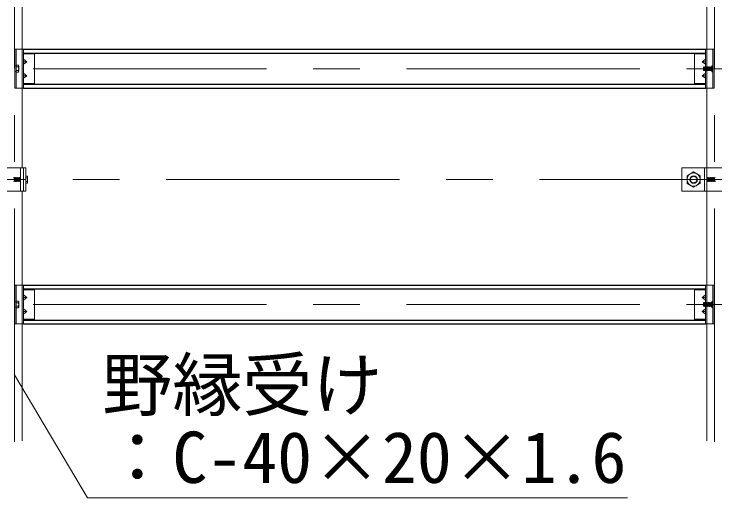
# Model space of a CAD drawing. Units: millimetres on the paper, enlarged 40 times, with parts at other scales. Extents: x -7800 to 7800, y -5578 to 5491.
# Drawn here: x 1896 to 2497, y 465 to 880 of the extents above; entities that cross this region are included whole.
import ezdxf
from ezdxf.enums import TextEntityAlignment as Align

# ---------------------------------------------------------------- set-up
doc = ezdxf.new("R2010")
doc.units = ezdxf.units.MM
doc.header["$LTSCALE"] = 40
doc.linetypes.add('CHAIN1', pattern=[8, 5, -1, 1, -1])
doc.linetypes.add('DASHED1', pattern=[1.8, 1.2, -0.6])
for name, color, linetype, lineweight in [('5-0_中心線', 4, 'CHAIN1', 9), ('5-1_吊り材', 7, 'Continuous', 18), ('5-2_野縁受け', 3, 'Continuous', 18), ('5-3_野縁', 2, 'Continuous', 25), ('5-6_文字', 7, 'Continuous', 18), ('5-A_クリップ', 7, 'Continuous', 18), ('5-B_ビス', 3, 'Continuous', 18)]:
    doc.layers.add(name, color=color, linetype=linetype, lineweight=lineweight)
doc.styles.add('ＭＳ ゴシック', font='')
doc.styles.get('ＭＳ ゴシック').set_extended_font_data('MS Gothic')

msp = doc.modelspace()

# ---------------------------------------------------------------- linework, layer by layer
at = {"layer": '5-0_中心線'}
for p, q in [((1896.52, 513.54), (1896.52, 2262.87)), ((2496.52, 513.54), (2496.52, 2262.87)), ((1592.52, 833.21), (3286.52, 833.21)), ((1706.51, 738.21), (3400.52, 738.21)), ((1592.52, 631.21), (3286.52, 631.21))]:
    msp.add_line(p, q, dxfattribs=at)
at = {"layer": '5-1_吊り材'}
for p, q in [((1868.52, 748.21), (1906.38, 748.21)), ((1901.78, 748.21), (1901.78, 728.21)), ((1904.44, 748.21), (1904.44, 728.21)), ((1906.38, 748.21), (1906.38, 728.21)), ((2468.52, 728.21), (2468.52, 748.21)), ((2468.52, 748.21), (2506.38, 748.21)), ((2489.85, 748.21), (2489.85, 728.21)), ((2484.18, 734.94), (2484.18, 741.48)), ((2472.85, 734.94), (2478.52, 731.66)), ((2478.52, 731.66), (2484.18, 734.94)), ((1906.38, 728.21), (1868.52, 728.21)), ((2506.38, 728.21), (2468.52, 728.21))]:
    msp.add_line(p, q, dxfattribs=at)
at = {"layer": '5-1_吊り材', "linetype": 'DASHED1'}
msp.add_line((2487.72, 748.21), (2487.72, 728.21), dxfattribs=at)
at = {"layer": '5-1_吊り材'}
msp.add_lwpolyline([(2472.85, 734.94), (2472.85, 741.48), (2478.52, 744.75), (2484.18, 741.48)], dxfattribs=at)
for radius in [5.67, 3.18]:
    msp.add_circle((2478.52, 738.21), radius, dxfattribs=at)
at = {"layer": '5-1_吊り材', "linetype": 'DASHED1'}
msp.add_circle((2478.52, 738.21), 2.84, dxfattribs=at)
at = {"layer": '5-2_野縁受け'}
for p, q in [((1903.18, 849.87), (1903.18, 1018.54)), ((2489.85, 849.87), (2489.85, 1018.54)), ((1903.18, 748.21), (1903.18, 816.54)), ((2489.85, 748.21), (2489.85, 816.54)), ((1903.18, 647.87), (1903.18, 728.21)), ((2489.85, 647.87), (2489.85, 728.21)), ((1903.18, 514.54), (1903.18, 614.54)), ((2489.85, 514.54), (2489.85, 614.54))]:
    msp.add_line(p, q, dxfattribs=at)
at = {"layer": '5-3_野縁'}
for p, q in [((1904.25, 849.87), (2488.78, 849.87)), ((1904.25, 846.54), (2488.78, 846.54)), ((1904.25, 819.87), (2488.78, 819.87)), ((1904.25, 816.54), (2488.78, 816.54)), ((1904.25, 647.87), (2488.78, 647.87)), ((1904.25, 644.54), (2488.78, 644.54)), ((1904.25, 617.87), (2488.78, 617.87)), ((1904.25, 614.54), (2488.78, 614.54))]:
    msp.add_line(p, q, dxfattribs=at)
at = {"layer": '5-6_文字'}
for q in [(1896.52, 570.96), (2421.87, 465.45)]:
    msp.add_line((1959.12, 465.45), q, dxfattribs=at)
at = {"layer": '5-A_クリップ'}
for p, q in [((1904.25, 849.87), (1896.92, 849.87)), ((1896.92, 849.87), (1896.92, 816.54)), ((1897.98, 849.87), (1897.98, 831.81)), ((1904.25, 849.87), (1904.25, 833.21)), ((2488.78, 849.87), (2496.12, 849.87)), ((2488.78, 849.87), (2488.78, 834.61)), ((2495.05, 816.54), (2495.05, 849.87)), ((2496.12, 816.54), (2496.12, 849.87)), ((1904.92, 845.87), (1904.25, 845.87)), ((1907.24, 839.21), (1904.25, 841.37)), ((1904.92, 846.54), (1904.92, 845.87)), ((1913.85, 845.87), (1904.92, 845.87)), ((1913.85, 846.54), (1913.85, 833.21)), ((2479.18, 846.54), (2479.18, 833.21)), ((2479.18, 845.87), (2488.12, 845.87)), ((2485.8, 839.21), (2488.78, 841.37)), ((2488.12, 846.54), (2488.12, 845.87)), ((2488.12, 845.87), (2488.78, 845.87)), ((1907.24, 839.21), (1904.25, 837.04)), ((1907.24, 839.21), (1904.25, 839.21)), ((2485.8, 839.21), (2488.78, 837.04)), ((2485.8, 839.21), (2488.78, 839.21)), ((2494.25, 835.74), (2495.05, 835.74)), ((2494.25, 830.67), (2494.25, 835.74)), ((1897.98, 816.54), (1897.98, 831.81)), ((1904.25, 816.54), (1904.25, 833.21)), ((1907.24, 827.21), (1904.25, 829.37)), ((1913.85, 819.87), (1913.85, 833.21)), ((2479.18, 819.87), (2479.18, 833.21)), ((2485.8, 827.21), (2488.78, 829.37)), ((2488.78, 816.54), (2488.78, 831.81)), ((2494.25, 830.67), (2495.05, 830.67)), ((1907.24, 827.21), (1904.25, 825.04)), ((1907.24, 827.21), (1904.25, 827.21)), ((2485.8, 827.21), (2488.78, 825.04)), ((2485.8, 827.21), (2488.78, 827.21)), ((1904.92, 820.54), (1904.25, 820.54)), ((1913.85, 820.54), (1904.92, 820.54)), ((1904.92, 819.87), (1904.92, 820.54)), ((2479.18, 820.54), (2488.12, 820.54)), ((2488.12, 820.54), (2488.78, 820.54)), ((2488.12, 819.87), (2488.12, 820.54)), ((1904.25, 816.54), (1896.92, 816.54)), ((2488.78, 816.54), (2496.12, 816.54)), ((1904.25, 647.87), (1896.92, 647.87)), ((1896.92, 647.87), (1896.92, 614.54)), ((1897.98, 647.87), (1897.98, 629.81)), ((1904.25, 647.87), (1904.25, 631.21)), ((1904.92, 643.87), (1904.25, 643.87)), ((1904.92, 644.54), (1904.92, 643.87)), ((1913.85, 643.87), (1904.92, 643.87)), ((1913.85, 644.54), (1913.85, 631.21)), ((2479.18, 644.54), (2479.18, 631.21)), ((2479.18, 643.87), (2488.12, 643.87)), ((2488.12, 644.54), (2488.12, 643.87)), ((2488.12, 643.87), (2488.78, 643.87)), ((2488.78, 647.87), (2496.12, 647.87)), ((2488.78, 647.87), (2488.78, 632.61)), ((2495.05, 614.54), (2495.05, 647.87)), ((2496.12, 614.54), (2496.12, 647.87)), ((1907.24, 637.21), (1904.25, 639.37)), ((1907.24, 637.21), (1904.25, 635.04)), ((1907.24, 637.21), (1904.25, 637.21)), ((2485.8, 637.21), (2488.78, 639.37)), ((2485.8, 637.21), (2488.78, 635.04)), ((2485.8, 637.21), (2488.78, 637.21)), ((1904.25, 614.54), (1904.25, 631.21)), ((1913.85, 617.87), (1913.85, 631.21)), ((2479.18, 617.87), (2479.18, 631.21)), ((2494.25, 633.74), (2495.05, 633.74)), ((2494.25, 628.67), (2494.25, 633.74)), ((1897.98, 614.54), (1897.98, 629.81)), ((1907.24, 625.21), (1904.25, 627.37)), ((1907.24, 625.21), (1904.25, 623.04)), ((1907.24, 625.21), (1904.25, 625.21)), ((2485.8, 625.21), (2488.78, 627.37)), ((2485.8, 625.21), (2488.78, 623.04)), ((2485.8, 625.21), (2488.78, 625.21)), ((2488.78, 614.54), (2488.78, 629.81)), ((2494.25, 628.67), (2495.05, 628.67)), ((1904.25, 614.54), (1896.92, 614.54)), ((1904.92, 618.54), (1904.25, 618.54)), ((1913.85, 618.54), (1904.92, 618.54)), ((1904.92, 617.87), (1904.92, 618.54)), ((2479.18, 618.54), (2488.12, 618.54)), ((2488.12, 618.54), (2488.78, 618.54)), ((2488.12, 617.87), (2488.12, 618.54)), ((2488.78, 614.54), (2496.12, 614.54))]:
    msp.add_line(p, q, dxfattribs=at)
at = {"layer": '5-A_クリップ', "linetype": 'DASHED1'}
for p, q in [((1903.18, 849.87), (1903.18, 816.54)), ((2489.85, 849.87), (2489.85, 834.61)), ((1897.98, 835.54), (1896.92, 835.54)), ((1897.98, 830.87), (1896.92, 830.87)), ((2489.85, 831.67), (2489.85, 816.54)), ((1903.18, 647.87), (1903.18, 614.54)), ((2489.85, 647.87), (2489.85, 632.61)), ((1897.98, 633.54), (1896.92, 633.54)), ((1897.98, 628.87), (1896.92, 628.87)), ((2489.85, 629.67), (2489.85, 614.54))]:
    msp.add_line(p, q, dxfattribs=at)
at = {"layer": '5-B_ビス'}
for p, q in [((1900.22, 830.99), (1900.22, 835.42)), ((1897.98, 834.81), (1897.98, 831.61)), ((1899.8, 834.68), (1897.98, 834.68)), ((1899.8, 831.73), (1897.98, 831.73)), ((2486.98, 834.61), (2487.18, 834.81)), ((2486.98, 834.61), (2487.18, 831.81)), ((2486.98, 834.61), (2486.98, 831.81)), ((2487.18, 831.81), (2486.98, 831.81)), ((2487.18, 834.81), (2487.38, 834.61)), ((2487.18, 831.81), (2487.38, 831.61)), ((2487.38, 834.61), (2487.58, 831.81)), ((2487.38, 831.61), (2487.58, 831.81)), ((2487.58, 834.61), (2487.78, 831.81)), ((2487.98, 834.61), (2488.18, 831.81)), ((2488.18, 834.61), (2488.38, 831.81)), ((2488.58, 834.61), (2488.78, 831.81)), ((2488.78, 834.61), (2488.98, 831.81)), ((2489.18, 834.61), (2489.38, 831.81)), ((2489.18, 834.61), (2489.38, 834.61)), ((2489.38, 834.61), (2489.58, 834.81)), ((2489.38, 834.61), (2489.58, 831.81)), ((2489.58, 834.81), (2489.78, 834.61)), ((2489.78, 834.61), (2489.98, 831.81)), ((2489.98, 834.61), (2490.18, 831.81)), ((2490.38, 834.61), (2490.58, 831.81)), ((2490.58, 834.61), (2490.78, 831.81)), ((2490.98, 834.61), (2491.18, 831.81)), ((2491.18, 834.61), (2491.38, 831.81)), ((2491.58, 834.61), (2491.78, 831.81)), ((2491.78, 834.61), (2491.98, 831.81)), ((2492.18, 834.61), (2492.38, 831.81)), ((2492.38, 834.61), (2492.58, 831.81)), ((2492.78, 834.61), (2492.98, 831.81)), ((2492.98, 834.61), (2493.18, 831.81)), ((2493.38, 834.61), (2493.58, 831.81)), ((2493.38, 834.61), (2493.58, 834.61)), ((2493.58, 834.61), (2493.78, 834.81)), ((2493.58, 834.61), (2493.78, 831.81)), ((2493.58, 831.81), (2493.78, 831.81)), ((2493.78, 834.81), (2493.98, 834.61)), ((2493.98, 834.61), (2494.18, 831.81)), ((2493.98, 834.61), (2494.18, 834.61)), ((2494.18, 834.61), (2494.25, 834.67)), ((2494.18, 834.61), (2494.25, 833.67)), ((2494.18, 831.81), (2494.25, 831.81)), ((1896.3, 739.66), (1896.5, 736.74)), ((1896.3, 739.66), (1896.5, 739.66)), ((1896.5, 739.66), (1896.71, 739.87)), ((1896.5, 739.66), (1896.71, 736.74)), ((1896.71, 739.87), (1896.92, 739.66)), ((1896.92, 739.66), (1897.13, 736.74)), ((1897.13, 739.66), (1897.34, 736.74)), ((1897.55, 739.66), (1897.75, 736.74)), ((1897.75, 739.66), (1897.96, 736.74)), ((1898.17, 739.66), (1898.38, 736.74)), ((1898.38, 739.66), (1898.59, 736.74)), ((1898.8, 739.66), (1899, 736.74)), ((1899, 739.66), (1899.21, 736.74)), ((1899.42, 739.66), (1899.63, 736.74)), ((1899.63, 739.66), (1899.84, 736.74)), ((1900.05, 739.66), (1900.25, 736.74)), ((1900.25, 739.66), (1900.46, 736.74)), ((1900.67, 739.66), (1900.88, 736.74)), ((1900.67, 739.66), (1900.88, 739.66)), ((1900.88, 739.66), (1901.09, 739.87)), ((1900.88, 739.66), (1901.09, 736.74)), ((1901.09, 739.87), (1901.3, 739.66)), ((1901.3, 739.66), (1901.5, 736.74)), ((1901.5, 739.66), (1901.71, 736.74)), ((1901.71, 739.87), (1901.78, 739.8)), ((1906.38, 741.28), (1907.35, 741.28)), ((1907.35, 739.74), (1906.38, 739.74)), ((1907.8, 735.89), (1907.8, 740.51)), ((2489.85, 739.86), (2490.05, 739.66)), ((2490.05, 739.66), (2490.25, 736.74)), ((2490.25, 739.66), (2490.46, 736.74)), ((2490.67, 739.66), (2490.88, 736.74)), ((2490.67, 739.66), (2490.88, 739.66)), ((2490.88, 739.66), (2491.09, 736.74)), ((2491.3, 739.66), (2491.5, 736.74)), ((2491.3, 739.66), (2491.5, 739.66)), ((2491.5, 739.66), (2491.71, 736.74)), ((2491.92, 739.66), (2492.13, 736.74)), ((2491.92, 739.66), (2492.13, 739.66)), ((2492.13, 739.66), (2492.34, 736.74)), ((2492.55, 739.66), (2492.75, 736.74)), ((2492.55, 739.66), (2492.75, 739.66)), ((2492.75, 739.66), (2492.96, 736.74)), ((2493.17, 739.66), (2493.38, 736.74)), ((2493.17, 739.66), (2493.38, 739.66)), ((2493.38, 739.66), (2493.59, 736.74)), ((2493.8, 739.66), (2494, 736.74)), ((2493.8, 739.66), (2494, 739.66)), ((2494, 739.66), (2494.21, 739.87)), ((2494, 739.66), (2494.21, 736.74)), ((2494.21, 739.87), (2494.42, 739.66)), ((2494.42, 739.66), (2494.63, 736.74)), ((2494.63, 739.66), (2494.84, 736.74)), ((2495.05, 739.66), (2495.25, 736.74)), ((2495.25, 739.66), (2495.46, 736.74)), ((2495.67, 739.66), (2495.88, 736.74)), ((2495.88, 739.66), (2496.09, 736.74)), ((2496.3, 739.66), (2496.5, 736.74)), ((2496.3, 739.66), (2496.5, 739.66)), ((2496.5, 739.66), (2496.71, 739.87)), ((2496.5, 739.66), (2496.71, 736.74)), ((2496.71, 739.87), (2496.92, 739.66)), ((1896.5, 736.74), (1896.71, 736.74)), ((1900.88, 736.74), (1901.09, 736.74)), ((1901.5, 736.74), (1901.71, 736.74)), ((1901.71, 736.74), (1901.78, 736.67)), ((1907.35, 736.66), (1906.38, 736.66)), ((1907.35, 735.12), (1906.38, 735.12)), ((2489.85, 736.73), (2490.05, 736.53)), ((2490.05, 736.53), (2490.25, 736.74)), ((2490.88, 736.74), (2491.09, 736.74)), ((2494, 736.74), (2494.21, 736.74)), ((2494.21, 736.74), (2494.42, 736.53)), ((2494.42, 736.53), (2494.63, 736.74)), ((2496.5, 736.74), (2496.71, 736.74)), ((1897.98, 632.81), (1897.98, 629.61)), ((1899.8, 632.68), (1897.98, 632.68)), ((1900.22, 628.99), (1900.22, 633.42)), ((2486.98, 632.61), (2487.18, 632.81)), ((2486.98, 632.61), (2487.18, 629.81)), ((2486.98, 632.61), (2486.98, 629.81)), ((2487.18, 632.81), (2487.38, 632.61)), ((2487.38, 632.61), (2487.58, 629.81)), ((2487.58, 632.61), (2487.78, 629.81)), ((2487.98, 632.61), (2488.18, 629.81)), ((2488.18, 632.61), (2488.38, 629.81)), ((2488.58, 632.61), (2488.78, 629.81)), ((2488.78, 632.61), (2488.98, 629.81)), ((2489.18, 632.61), (2489.38, 629.81)), ((2489.18, 632.61), (2489.38, 632.61)), ((2489.38, 632.61), (2489.58, 632.81)), ((2489.38, 632.61), (2489.58, 629.81)), ((2489.58, 632.81), (2489.78, 632.61)), ((2489.78, 632.61), (2489.98, 629.81)), ((2489.98, 632.61), (2490.18, 629.81)), ((2490.38, 632.61), (2490.58, 629.81)), ((2490.58, 632.61), (2490.78, 629.81)), ((2490.98, 632.61), (2491.18, 629.81)), ((2491.18, 632.61), (2491.38, 629.81)), ((2491.58, 632.61), (2491.78, 629.81)), ((2491.78, 632.61), (2491.98, 629.81)), ((2492.18, 632.61), (2492.38, 629.81)), ((2492.38, 632.61), (2492.58, 629.81)), ((2492.78, 632.61), (2492.98, 629.81)), ((2492.98, 632.61), (2493.18, 629.81)), ((2493.38, 632.61), (2493.58, 629.81)), ((2493.38, 632.61), (2493.58, 632.61)), ((2493.58, 632.61), (2493.78, 632.81)), ((2493.58, 632.61), (2493.78, 629.81)), ((2493.78, 632.81), (2493.98, 632.61)), ((2493.98, 632.61), (2494.18, 629.81)), ((2493.98, 632.61), (2494.18, 632.61)), ((2494.18, 632.61), (2494.25, 632.67)), ((2494.18, 632.61), (2494.25, 631.67)), ((1899.8, 629.73), (1897.98, 629.73)), ((2487.18, 629.81), (2486.98, 629.81)), ((2487.18, 629.81), (2487.38, 629.61)), ((2487.38, 629.61), (2487.58, 629.81)), ((2493.58, 629.81), (2493.78, 629.81)), ((2494.18, 629.81), (2494.25, 629.81))]:
    msp.add_line(p, q, dxfattribs=at)
for points in [[(1899.8, 830.25), (1897.98, 830.25), (1897.98, 836.16), (1899.8, 836.16)], [(2487.38, 834.61), (2487.58, 834.61), (2487.78, 834.81), (2487.98, 834.61)], [(2487.58, 831.81), (2487.78, 831.81), (2487.98, 831.61), (2488.18, 831.81)], [(2487.98, 834.61), (2488.18, 834.61), (2488.38, 834.81), (2488.58, 834.61)], [(2488.18, 831.81), (2488.38, 831.81), (2488.58, 831.61), (2488.78, 831.81)], [(2488.58, 834.61), (2488.78, 834.61), (2488.98, 834.81), (2489.18, 834.61)], [(2488.78, 831.81), (2488.98, 831.81), (2489.18, 831.61)], [(2489.18, 831.61), (2489.38, 831.81), (2489.58, 831.81)], [(2489.58, 831.81), (2489.78, 831.61), (2489.98, 831.81)], [(2489.78, 834.61), (2489.98, 834.61), (2490.18, 834.81), (2490.38, 834.61)], [(2489.98, 831.81), (2490.18, 831.81), (2490.38, 831.61), (2490.58, 831.81)], [(2490.38, 834.61), (2490.58, 834.61), (2490.78, 834.81), (2490.98, 834.61)], [(2490.58, 831.81), (2490.78, 831.81), (2490.98, 831.61), (2491.18, 831.81)], [(2490.98, 834.61), (2491.18, 834.61), (2491.38, 834.81), (2491.58, 834.61)], [(2491.18, 831.81), (2491.38, 831.81), (2491.58, 831.61), (2491.78, 831.81)], [(2491.58, 834.61), (2491.78, 834.61), (2491.98, 834.81), (2492.18, 834.61)], [(2491.78, 831.81), (2491.98, 831.81), (2492.18, 831.61), (2492.38, 831.81)], [(2492.18, 834.61), (2492.38, 834.61), (2492.58, 834.81), (2492.78, 834.61)], [(2492.38, 831.81), (2492.58, 831.81), (2492.78, 831.61), (2492.98, 831.81)], [(2492.78, 834.61), (2492.98, 834.61), (2493.18, 834.81), (2493.38, 834.61)], [(2492.98, 831.81), (2493.18, 831.81), (2493.38, 831.61), (2493.58, 831.81)], [(2493.78, 831.81), (2493.98, 831.61), (2494.18, 831.81)], [(1895.67, 739.66), (1895.88, 739.66), (1896.09, 739.87), (1896.3, 739.66)], [(1896.92, 739.66), (1897.13, 739.66), (1897.34, 739.87), (1897.55, 739.66)], [(1897.55, 739.66), (1897.75, 739.66), (1897.96, 739.87), (1898.17, 739.66)], [(1898.17, 739.66), (1898.38, 739.66), (1898.59, 739.87), (1898.8, 739.66)], [(1898.8, 739.66), (1899, 739.66), (1899.21, 739.87), (1899.42, 739.66)], [(1899.42, 739.66), (1899.63, 739.66), (1899.84, 739.87), (1900.05, 739.66)], [(1900.05, 739.66), (1900.25, 739.66), (1900.46, 739.87), (1900.67, 739.66)], [(1901.3, 739.66), (1901.5, 739.66), (1901.71, 739.87)], [(2490.05, 739.66), (2490.25, 739.66), (2490.46, 739.87), (2490.67, 739.66)], [(2490.88, 739.66), (2491.09, 739.87), (2491.3, 739.66)], [(2491.5, 739.66), (2491.71, 739.87), (2491.92, 739.66)], [(2492.13, 739.66), (2492.34, 739.87), (2492.55, 739.66)], [(2492.75, 739.66), (2492.96, 739.87), (2493.17, 739.66)], [(2493.38, 739.66), (2493.59, 739.87), (2493.8, 739.66)], [(2494.42, 739.66), (2494.63, 739.66), (2494.84, 739.87), (2495.05, 739.66)], [(2495.05, 739.66), (2495.25, 739.66), (2495.46, 739.87), (2495.67, 739.66)], [(2495.67, 739.66), (2495.88, 739.66), (2496.09, 739.87), (2496.3, 739.66)], [(1895.88, 736.74), (1896.09, 736.74), (1896.3, 736.53), (1896.5, 736.74)], [(1896.71, 736.74), (1896.92, 736.53), (1897.13, 736.74)], [(1897.13, 736.74), (1897.34, 736.74), (1897.55, 736.53), (1897.75, 736.74)], [(1897.75, 736.74), (1897.96, 736.74), (1898.17, 736.53), (1898.38, 736.74)], [(1898.38, 736.74), (1898.59, 736.74), (1898.8, 736.53), (1899, 736.74)], [(1899, 736.74), (1899.21, 736.74), (1899.42, 736.53), (1899.63, 736.74)], [(1899.63, 736.74), (1899.84, 736.74), (1900.05, 736.53), (1900.25, 736.74)], [(1900.25, 736.74), (1900.46, 736.74), (1900.67, 736.53), (1900.88, 736.74)], [(1901.09, 736.74), (1901.3, 736.53), (1901.5, 736.74)], [(2490.25, 736.74), (2490.46, 736.74), (2490.67, 736.53), (2490.88, 736.74)], [(2491.09, 736.74), (2491.3, 736.53), (2491.5, 736.74), (2491.71, 736.74)], [(2491.71, 736.74), (2491.92, 736.53), (2492.13, 736.74), (2492.34, 736.74)], [(2492.34, 736.74), (2492.55, 736.53), (2492.75, 736.74), (2492.96, 736.74)], [(2492.96, 736.74), (2493.17, 736.53), (2493.38, 736.74), (2493.59, 736.74)], [(2493.59, 736.74), (2493.8, 736.53), (2494, 736.74)], [(2494.63, 736.74), (2494.84, 736.74), (2495.05, 736.53), (2495.25, 736.74)], [(2495.25, 736.74), (2495.46, 736.74), (2495.67, 736.53), (2495.88, 736.74)], [(2495.88, 736.74), (2496.09, 736.74), (2496.3, 736.53), (2496.5, 736.74)], [(2496.71, 736.74), (2496.92, 736.53), (2497.13, 736.74)], [(1899.8, 628.25), (1897.98, 628.25), (1897.98, 634.16), (1899.8, 634.16)], [(2487.38, 632.61), (2487.58, 632.61), (2487.78, 632.81), (2487.98, 632.61)], [(2487.98, 632.61), (2488.18, 632.61), (2488.38, 632.81), (2488.58, 632.61)], [(2488.58, 632.61), (2488.78, 632.61), (2488.98, 632.81), (2489.18, 632.61)], [(2489.78, 632.61), (2489.98, 632.61), (2490.18, 632.81), (2490.38, 632.61)], [(2490.38, 632.61), (2490.58, 632.61), (2490.78, 632.81), (2490.98, 632.61)], [(2490.98, 632.61), (2491.18, 632.61), (2491.38, 632.81), (2491.58, 632.61)], [(2491.58, 632.61), (2491.78, 632.61), (2491.98, 632.81), (2492.18, 632.61)], [(2492.18, 632.61), (2492.38, 632.61), (2492.58, 632.81), (2492.78, 632.61)], [(2492.78, 632.61), (2492.98, 632.61), (2493.18, 632.81), (2493.38, 632.61)], [(2487.58, 629.81), (2487.78, 629.81), (2487.98, 629.61), (2488.18, 629.81)], [(2488.18, 629.81), (2488.38, 629.81), (2488.58, 629.61), (2488.78, 629.81)], [(2488.78, 629.81), (2488.98, 629.81), (2489.18, 629.61)], [(2489.18, 629.61), (2489.38, 629.81), (2489.58, 629.81)], [(2489.58, 629.81), (2489.78, 629.61), (2489.98, 629.81)], [(2489.98, 629.81), (2490.18, 629.81), (2490.38, 629.61), (2490.58, 629.81)], [(2490.58, 629.81), (2490.78, 629.81), (2490.98, 629.61), (2491.18, 629.81)], [(2491.18, 629.81), (2491.38, 629.81), (2491.58, 629.61), (2491.78, 629.81)], [(2491.78, 629.81), (2491.98, 629.81), (2492.18, 629.61), (2492.38, 629.81)], [(2492.38, 629.81), (2492.58, 629.81), (2492.78, 629.61), (2492.98, 629.81)], [(2492.98, 629.81), (2493.18, 629.81), (2493.38, 629.61), (2493.58, 629.81)], [(2493.78, 629.81), (2493.98, 629.61), (2494.18, 629.81)]]:
    msp.add_lwpolyline(points, dxfattribs=at)
for centre, radius, start, end in [((1899.37, 835.42), 0.853, 299.99998, 59.99998), ((1897.45, 833.21), 2.77, 327.79576, 32.20422), ((1899.37, 830.99), 0.853, 299.99998, 60), ((1906.91, 740.51), 0.889, 299.99998, 59.99998), ((1904.91, 738.2), 2.89, 327.79576, 32.20422), ((1906.91, 735.89), 0.889, 299.99998, 60), ((1899.37, 633.42), 0.853, 299.99998, 59.99998), ((1897.45, 631.21), 2.77, 327.79576, 32.20422), ((1899.37, 628.99), 0.853, 299.99998, 60)]:
    msp.add_arc(centre, radius, start, end, dxfattribs=at)

# ---------------------------------------------------------------- texts
at = {"layer": '5-6_文字', "style": 'ＭＳ ゴシック'}
for s, p in [('野縁受け', (1971.87, 527.24)), ('：C-40×20×1.6', (1971.87, 465.12))]:
    msp.add_text(s, height=43.99, dxfattribs=at).set_placement(p, align=Align.BOTTOM_LEFT)

doc.saveas('drawing.dxf')
